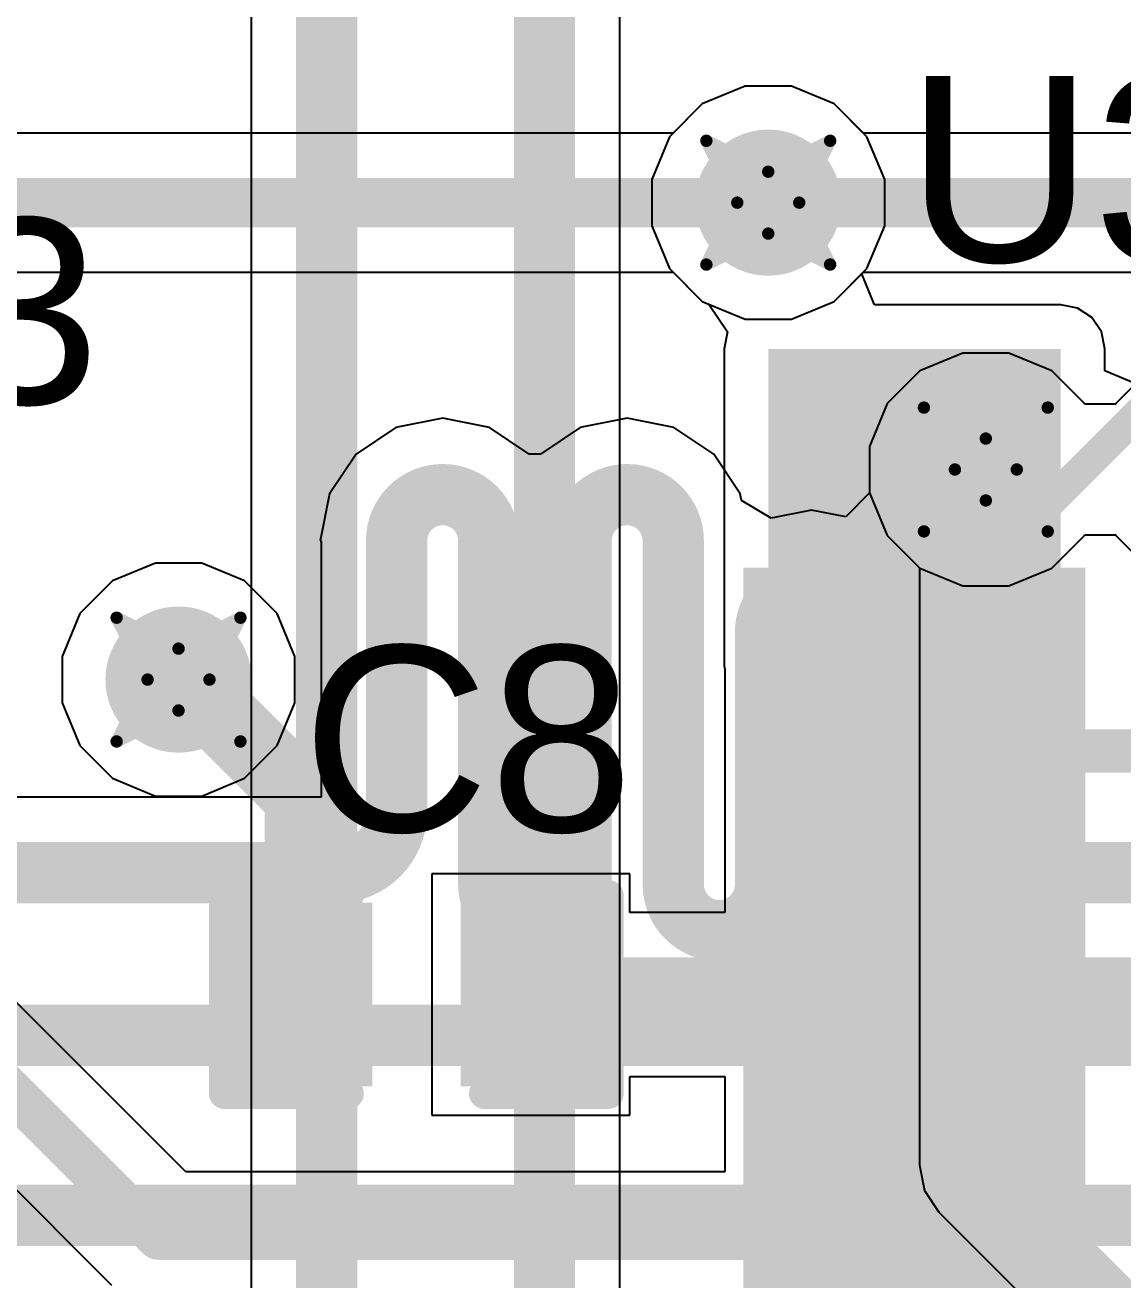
# Model space of a CAD drawing. Header units: inches. Extents: x -3 to 488, y -11 to 93.
# Drawn here: x 88.64 to 93.14, y 24.66 to 29.81 of the extents above; entities that cross this region are included whole.
import ezdxf

# ---------------------------------------------------------------- set-up
doc = ezdxf.new("R2010")
doc.units = ezdxf.units.IN
for name, color, linetype in [('Bottom Layer', 5, 'Continuous'), ('Drill Drawing', 1, 'Continuous'), ('Layer 1', 16, 'Continuous'), ('Layer 2', 76, 'Continuous'), ('Top Layer', 1, 'Continuous'), ('Top Overlay', 2, 'Continuous'), ('Top Paste', 8, 'Continuous'), ('Top Solder', 216, 'Continuous'), ('Via Holes', 16, 'Continuous')]:
    doc.layers.add(name, color=color, linetype=linetype)
doc.styles.add('Arial', font='', dxfattribs={"height": 0.2})
doc.styles.get('Arial').set_extended_font_data('Arial')

msp = doc.modelspace()

# ---------------------------------------------------------------- hatches: boundary and pattern name
at = {"layer": 'Bottom Layer'}
h = msp.add_hatch(color=5, dxfattribs=at)
edge = h.paths.add_edge_path()
edge.add_arc((91.6874976, 29.07884202), 0.2999994, 0, 360)
h = msp.add_hatch(color=5, dxfattribs=at)
edge = h.paths.add_edge_path()
edge.add_arc((92.58037617999999, 27.98362704), 0.2999994, 0, 360)
h = msp.add_hatch(color=5, dxfattribs=at)
edge = h.paths.add_edge_path()
edge.add_arc((89.26753545999999, 27.12146722), 0.2999994, 0, 360)
at = {"layer": 'Layer 1'}
h = msp.add_hatch(color=16, dxfattribs=at)
edge = h.paths.add_edge_path()
edge.add_arc((91.6874976, 29.07884202), 0.2999994, 0, 360)
h = msp.add_hatch(color=16, dxfattribs=at)
edge = h.paths.add_edge_path()
edge.add_arc((92.58037617999999, 27.98362704), 0.2999994, 0, 360)
h = msp.add_hatch(color=16, dxfattribs=at)
edge = h.paths.add_edge_path()
edge.add_arc((89.26753545999999, 27.12146722), 0.2999994, 0, 360)
at = {"layer": 'Layer 2'}
h = msp.add_hatch(color=76, dxfattribs=at)
edge = h.paths.add_edge_path()
edge.add_arc((91.6874976, 29.07884202), 0.2999994, 0, 360)
h = msp.add_hatch(color=76, dxfattribs=at)
edge = h.paths.add_edge_path()
edge.add_arc((92.58037617999999, 27.98362704), 0.2999994, 0, 360)
h = msp.add_hatch(color=76, dxfattribs=at)
edge = h.paths.add_edge_path()
edge.add_arc((89.26753545999999, 27.12146722), 0.2999994, 0, 360)
at = {"layer": 'Top Layer'}
h = msp.add_hatch(color=1, dxfattribs=at)
edge = h.paths.add_edge_path()
edge.add_arc((91.6874976, 29.07884202), 0.2999994, 0, 360)
for points in [[(91.6874976, 27.17884328), (92.88750027999998, 27.17884328), (92.88750027999998, 28.47884068), (91.6874976, 28.47884068)], [(92.88749901, 27.17884328), (91.68749887, 27.17884328), (91.68749887, 27.47884268), (92.88749901, 27.47884268)], [(92.88749901, 26.67884428), (91.68749887, 26.67884428), (91.68749887, 26.97884368), (92.88749901, 26.97884368)], [(92.88749901, 26.17884274), (91.68749887, 26.17884274), (91.68749887, 26.47884214), (92.88749901, 26.47884214)], [(89.54506348, 25.511506), (89.54506348, 26.146506), (90.00226348, 26.146506), (90.00226348, 25.511506)], [(90.48486347999999, 25.511506), (90.48486347999999, 26.146506), (90.94206348, 26.146506), (90.94206348, 25.511506)], [(92.88749901, 25.67884374), (91.68749887, 25.67884374), (91.68749887, 25.97884314), (92.88749901, 25.97884314)], [(92.88749901, 25.1788422), (91.68749887, 25.1788422), (91.68749887, 25.4788416), (92.88749901, 25.4788416)], [(92.88749901, 24.6788432), (91.68749887, 24.6788432), (91.68749887, 24.9788426), (92.88749901, 24.9788426)]]:
    msp.add_hatch(color=1, dxfattribs=at).paths.add_polyline_path(points)
h = msp.add_hatch(color=1, dxfattribs=at)
edge = h.paths.add_edge_path()
edge.add_arc((92.58037617999999, 27.98362704), 0.2999994, 0, 360)
h = msp.add_hatch(color=1, dxfattribs=at)
edge = h.paths.add_edge_path()
edge.add_arc((89.26753545999999, 27.12146722), 0.2999994, 0, 360)
at = {"layer": 'Top Paste'}
for points in [[(92.88749901, 27.17884328), (91.68749887, 27.17884328), (91.68749887, 27.47884268), (92.88749901, 27.47884268)], [(92.88749901, 26.67884428), (91.68749887, 26.67884428), (91.68749887, 26.97884368), (92.88749901, 26.97884368)], [(92.88749901, 26.17884274), (91.68749887, 26.17884274), (91.68749887, 26.47884214), (92.88749901, 26.47884214)], [(89.54506348, 25.511506), (89.54506348, 26.146506), (90.00226348, 26.146506), (90.00226348, 25.511506)], [(90.48486347999999, 25.511506), (90.48486347999999, 26.146506), (90.94206348, 26.146506), (90.94206348, 25.511506)], [(92.88749901, 25.67884374), (91.68749887, 25.67884374), (91.68749887, 25.97884314), (92.88749901, 25.97884314)], [(92.88749901, 25.1788422), (91.68749887, 25.1788422), (91.68749887, 25.4788416), (92.88749901, 25.4788416)], [(92.88749901, 24.6788432), (91.68749887, 24.6788432), (91.68749887, 24.9788426), (92.88749901, 24.9788426)]]:
    msp.add_hatch(color=8, dxfattribs=at).paths.add_polyline_path(points)
at = {"layer": 'Top Solder'}
for points in [[(92.98909901, 27.07724328), (91.58589887, 27.07724328), (91.58589887, 27.58044268), (92.98909901, 27.58044268)], [(92.98909901, 26.57724428), (91.58589887, 26.57724428), (91.58589887, 27.08044368), (92.98909901, 27.08044368)], [(92.98909901, 26.07724274), (91.58589887, 26.07724274), (91.58589887, 26.58044214), (92.98909901, 26.58044214)], [(89.48506359999999, 25.45150612), (89.48506359999999, 26.20650587999999), (90.06226335999999, 26.20650587999999), (90.06226335999999, 25.45150612)], [(90.4248636, 25.45150612), (90.4248636, 26.20650587999999), (91.00206336, 26.20650587999999), (91.00206336, 25.45150612)], [(92.98909901, 25.57724374), (91.58589887, 25.57724374), (91.58589887, 26.08044314), (92.98909901, 26.08044314)], [(92.98909901, 25.0772422), (91.58589887, 25.0772422), (91.58589887, 25.5804416), (92.98909901, 25.5804416)], [(92.98909901, 24.5772432), (91.58589887, 24.5772432), (91.58589887, 25.0804426), (92.98909901, 25.0804426)]]:
    msp.add_hatch(color=216, dxfattribs=at).paths.add_polyline_path(points)
at = {"layer": 'Via Holes'}
h = msp.add_hatch(color=7, dxfattribs=at)
edge = h.paths.add_edge_path()
edge.add_arc((91.6874976, 29.07884202), 0.1499997, 0, 360)
h = msp.add_hatch(color=7, dxfattribs=at)
edge = h.paths.add_edge_path()
edge.add_arc((92.58037617999999, 27.98362704), 0.1499997, 0, 360)
h = msp.add_hatch(color=7, dxfattribs=at)
edge = h.paths.add_edge_path()
edge.add_arc((89.26753545999999, 27.12146722), 0.1499997, 0, 360)

# ---------------------------------------------------------------- linework, layer by layer
at = {"layer": 'Bottom Layer'}
for p, q in [((91.59245842, 29.55664142), (91.41684536, 29.4839009)), ((91.78253678, 29.55664142), (91.59245842, 29.55664142)), ((91.95814983999999, 29.4839009), (91.78253678, 29.55664142)), ((91.41684536, 29.4839009), (91.28243871999999, 29.34949426)), ((92.07833502, 29.36371572), (91.95814983999999, 29.4839009)), ((95.53748736, 29.36371572), (92.07833502, 29.36371572)), ((91.28243871999999, 29.34949426), (91.2096982, 29.1738812)), ((91.2096982, 29.1738812), (91.2096982, 28.98380284)), ((91.2096982, 28.98380284), (91.28243871999999, 28.80818978)), ((91.28243871999999, 28.80818978), (91.41684536, 28.67378314)), ((91.95814983999999, 28.67378314), (92.07833502, 28.79396832)), ((92.07833502, 28.79396832), (95.41949928, 28.79396832)), ((91.41684536, 28.67378314), (91.59245842, 28.60104262)), ((91.78253678, 28.60104262), (91.95814983999999, 28.67378314)), ((91.59245842, 28.60104262), (91.78253678, 28.60104262)), ((92.48533699999999, 28.46142644), (92.30972394, 28.38868592)), ((92.67541535999999, 28.46142644), (92.48533699999999, 28.46142644)), ((92.85102841999999, 28.38868592), (92.67541535999999, 28.46142644)), ((92.30972394, 28.38868592), (92.17531729999999, 28.25427928)), ((92.98543506, 28.25427928), (92.85102841999999, 28.38868592)), ((93.24893974, 28.38868592), (93.11453309999999, 28.25427928)), ((92.17531729999999, 28.25427928), (92.10257677999999, 28.07866622)), ((92.98648408, 28.2517469), (92.98543506, 28.25427928)), ((93.11348407999999, 28.2517469), (92.98648408, 28.2517469)), ((93.11453309999999, 28.25427928), (93.11348407999999, 28.2517469)), ((92.10257677999999, 28.07866622), (92.10257677999999, 27.88858786)), ((92.10257677999999, 27.88858786), (92.17531729999999, 27.7129748)), ((92.17531729999999, 27.7129748), (92.30972394, 27.57856816)), ((92.85102841999999, 27.57856816), (92.98543506, 27.7129748)), ((92.98543506, 27.7129748), (92.98648408, 27.71550718)), ((92.98648408, 27.71550718), (93.11348407999999, 27.71550718)), ((93.11348407999999, 27.71550718), (93.11453309999999, 27.7129748)), ((93.11453309999999, 27.7129748), (93.24893974, 27.57856816)), ((89.17249627999999, 27.59926662), (88.99688322, 27.5265261)), ((89.36257463999999, 27.59926662), (89.17249627999999, 27.59926662)), ((89.5381877, 27.5265261), (89.36257463999999, 27.59926662)), ((92.30972394, 27.57856816), (92.48533699999999, 27.50582764)), ((92.67541535999999, 27.50582764), (92.85102841999999, 27.57856816)), ((88.99688322, 27.5265261), (88.86247657999999, 27.39211946)), ((89.67259434, 27.39211946), (89.5381877, 27.5265261)), ((92.48533699999999, 27.50582764), (92.67541535999999, 27.50582764)), ((88.86247657999999, 27.39211946), (88.78973606, 27.2165064)), ((89.74533485999999, 27.2165064), (89.67259434, 27.39211946)), ((88.78973606, 27.2165064), (88.78973606, 27.02642804)), ((89.74533485999999, 27.02642804), (89.74533485999999, 27.2165064)), ((88.78973606, 27.02642804), (88.86247657999999, 26.85081498)), ((89.67259434, 26.85081498), (89.74533485999999, 27.02642804)), ((88.86247657999999, 26.85081498), (88.99688322, 26.71640834)), ((89.5381877, 26.71640834), (89.67259434, 26.85081498)), ((88.99688322, 26.71640834), (89.17249627999999, 26.64366782)), ((89.36257463999999, 26.64366782), (89.5381877, 26.71640834)), ((89.17249627999999, 26.64366782), (89.36257463999999, 26.64366782))]:
    msp.add_line(p, q, dxfattribs=at)
msp.add_lwpolyline([(91.6874976, 29.07884202, 0.2032, 0.2032, 0), (95.53750006, 29.07884202, 0.2032, 0.2032, 0)], format="xyseb", dxfattribs=at)
msp.add_lwpolyline([(91.63669759999999, 29.07884202, 0.1016, 0.1016, 1), (91.7382976, 29.07884202, 0.1016, 0.1016, 1)], format="xyseb", close=True, dxfattribs=at)
at = {"layer": 'Drill Drawing'}
for points in [[(91.4334976, 29.33284202, 0.0508, 0.0508, 0), (91.6874976, 29.20584202, 0.0508, 0.0508, 0)], [(91.4334976, 29.33284202, 0.0508, 0.0508, 0), (91.5604976, 29.07884202, 0.0508, 0.0508, 0)], [(91.6874976, 29.20584202, 0.0508, 0.0508, 0), (91.94149759999999, 29.33284202, 0.0508, 0.0508, 0)], [(91.8144976, 29.07884202, 0.0508, 0.0508, 0), (91.94149759999999, 29.33284202, 0.0508, 0.0508, 0)], [(91.4334976, 28.82484201999999, 0.0508, 0.0508, 0), (91.5604976, 29.07884202, 0.0508, 0.0508, 0)], [(91.8144976, 29.07884202, 0.0508, 0.0508, 0), (91.94149759999999, 28.82484201999999, 0.0508, 0.0508, 0)], [(91.4334976, 28.82484201999999, 0.0508, 0.0508, 0), (91.6874976, 28.95184202, 0.0508, 0.0508, 0)], [(91.6874976, 28.95184202, 0.0508, 0.0508, 0), (91.94149759999999, 28.82484201999999, 0.0508, 0.0508, 0)], [(92.32637618, 28.23762704, 0.0508, 0.0508, 0), (92.58037617999999, 28.11062704, 0.0508, 0.0508, 0)], [(92.32637618, 28.23762704, 0.0508, 0.0508, 0), (92.45337617999999, 27.98362704, 0.0508, 0.0508, 0)], [(92.58037617999999, 28.11062704, 0.0508, 0.0508, 0), (92.83437617999999, 28.23762704, 0.0508, 0.0508, 0)], [(92.70737618, 27.98362704, 0.0508, 0.0508, 0), (92.83437617999999, 28.23762704, 0.0508, 0.0508, 0)], [(92.32637618, 27.72962704, 0.0508, 0.0508, 0), (92.45337617999999, 27.98362704, 0.0508, 0.0508, 0)], [(92.70737618, 27.98362704, 0.0508, 0.0508, 0), (92.83437617999999, 27.72962704, 0.0508, 0.0508, 0)], [(92.32637618, 27.72962704, 0.0508, 0.0508, 0), (92.58037617999999, 27.85662704, 0.0508, 0.0508, 0)], [(92.58037617999999, 27.85662704, 0.0508, 0.0508, 0), (92.83437617999999, 27.72962704, 0.0508, 0.0508, 0)], [(89.01353546, 27.37546722, 0.0508, 0.0508, 0), (89.26753545999999, 27.24846722, 0.0508, 0.0508, 0)], [(89.01353546, 27.37546722, 0.0508, 0.0508, 0), (89.14053546, 27.12146722, 0.0508, 0.0508, 0)], [(89.26753545999999, 27.24846722, 0.0508, 0.0508, 0), (89.52153546, 27.37546722, 0.0508, 0.0508, 0)], [(89.39453545999999, 27.12146722, 0.0508, 0.0508, 0), (89.52153546, 27.37546722, 0.0508, 0.0508, 0)], [(89.01353546, 26.86746722, 0.0508, 0.0508, 0), (89.14053546, 27.12146722, 0.0508, 0.0508, 0)], [(89.39453545999999, 27.12146722, 0.0508, 0.0508, 0), (89.52153546, 26.86746722, 0.0508, 0.0508, 0)], [(89.01353546, 26.86746722, 0.0508, 0.0508, 0), (89.26753545999999, 26.99446722, 0.0508, 0.0508, 0)], [(89.26753545999999, 26.99446722, 0.0508, 0.0508, 0), (89.52153546, 26.86746722, 0.0508, 0.0508, 0)]]:
    msp.add_lwpolyline(points, format="xyseb", dxfattribs=at)
for points in [[(91.4207976, 29.33284202, 0.0254, 0.0254, 1), (91.44619759999999, 29.33284202, 0.0254, 0.0254, 1)], [(91.4207976, 29.33284202, 0.0254, 0.0254, 1), (91.44619759999999, 29.33284202, 0.0254, 0.0254, 1)], [(91.9287976, 29.33284202, 0.0254, 0.0254, 1), (91.9541976, 29.33284202, 0.0254, 0.0254, 1)], [(91.9287976, 29.33284202, 0.0254, 0.0254, 1), (91.9541976, 29.33284202, 0.0254, 0.0254, 1)], [(91.67479759999999, 29.20584202, 0.0254, 0.0254, 1), (91.7001976, 29.20584202, 0.0254, 0.0254, 1)], [(91.67479759999999, 29.20584202, 0.0254, 0.0254, 1), (91.7001976, 29.20584202, 0.0254, 0.0254, 1)], [(91.5477976, 29.07884202, 0.0254, 0.0254, 1), (91.57319759999999, 29.07884202, 0.0254, 0.0254, 1)], [(91.5477976, 29.07884202, 0.0254, 0.0254, 1), (91.57319759999999, 29.07884202, 0.0254, 0.0254, 1)], [(91.80179759999999, 29.07884202, 0.0254, 0.0254, 1), (91.82719759999999, 29.07884202, 0.0254, 0.0254, 1)], [(91.80179759999999, 29.07884202, 0.0254, 0.0254, 1), (91.82719759999999, 29.07884202, 0.0254, 0.0254, 1)], [(91.67479759999999, 28.95184202, 0.0254, 0.0254, 1), (91.7001976, 28.95184202, 0.0254, 0.0254, 1)], [(91.67479759999999, 28.95184202, 0.0254, 0.0254, 1), (91.7001976, 28.95184202, 0.0254, 0.0254, 1)], [(91.4207976, 28.82484201999999, 0.0254, 0.0254, 1), (91.44619759999999, 28.82484201999999, 0.0254, 0.0254, 1)], [(91.4207976, 28.82484201999999, 0.0254, 0.0254, 1), (91.44619759999999, 28.82484201999999, 0.0254, 0.0254, 1)], [(91.9287976, 28.82484201999999, 0.0254, 0.0254, 1), (91.9541976, 28.82484201999999, 0.0254, 0.0254, 1)], [(91.9287976, 28.82484201999999, 0.0254, 0.0254, 1), (91.9541976, 28.82484201999999, 0.0254, 0.0254, 1)], [(92.31367617999999, 28.23762704, 0.0254, 0.0254, 1), (92.33907617999999, 28.23762704, 0.0254, 0.0254, 1)], [(92.31367617999999, 28.23762704, 0.0254, 0.0254, 1), (92.33907617999999, 28.23762704, 0.0254, 0.0254, 1)], [(92.82167618, 28.23762704, 0.0254, 0.0254, 1), (92.84707617999999, 28.23762704, 0.0254, 0.0254, 1)], [(92.82167618, 28.23762704, 0.0254, 0.0254, 1), (92.84707617999999, 28.23762704, 0.0254, 0.0254, 1)], [(92.56767617999999, 28.11062704, 0.0254, 0.0254, 1), (92.59307618, 28.11062704, 0.0254, 0.0254, 1)], [(92.56767617999999, 28.11062704, 0.0254, 0.0254, 1), (92.59307618, 28.11062704, 0.0254, 0.0254, 1)], [(92.44067618, 27.98362704, 0.0254, 0.0254, 1), (92.46607618, 27.98362704, 0.0254, 0.0254, 1)], [(92.44067618, 27.98362704, 0.0254, 0.0254, 1), (92.46607618, 27.98362704, 0.0254, 0.0254, 1)], [(92.69467618, 27.98362704, 0.0254, 0.0254, 1), (92.72007617999999, 27.98362704, 0.0254, 0.0254, 1)], [(92.69467618, 27.98362704, 0.0254, 0.0254, 1), (92.72007617999999, 27.98362704, 0.0254, 0.0254, 1)], [(92.56767617999999, 27.85662704, 0.0254, 0.0254, 1), (92.59307618, 27.85662704, 0.0254, 0.0254, 1)], [(92.56767617999999, 27.85662704, 0.0254, 0.0254, 1), (92.59307618, 27.85662704, 0.0254, 0.0254, 1)], [(92.31367617999999, 27.72962704, 0.0254, 0.0254, 1), (92.33907617999999, 27.72962704, 0.0254, 0.0254, 1)], [(92.31367617999999, 27.72962704, 0.0254, 0.0254, 1), (92.33907617999999, 27.72962704, 0.0254, 0.0254, 1)], [(92.82167618, 27.72962704, 0.0254, 0.0254, 1), (92.84707617999999, 27.72962704, 0.0254, 0.0254, 1)], [(92.82167618, 27.72962704, 0.0254, 0.0254, 1), (92.84707617999999, 27.72962704, 0.0254, 0.0254, 1)], [(89.00083545999999, 27.37546722, 0.0254, 0.0254, 1), (89.02623546, 27.37546722, 0.0254, 0.0254, 1)], [(89.00083545999999, 27.37546722, 0.0254, 0.0254, 1), (89.02623546, 27.37546722, 0.0254, 0.0254, 1)], [(89.50883546, 27.37546722, 0.0254, 0.0254, 1), (89.53423545999999, 27.37546722, 0.0254, 0.0254, 1)], [(89.50883546, 27.37546722, 0.0254, 0.0254, 1), (89.53423545999999, 27.37546722, 0.0254, 0.0254, 1)], [(89.25483546, 27.24846722, 0.0254, 0.0254, 1), (89.28023546, 27.24846722, 0.0254, 0.0254, 1)], [(89.25483546, 27.24846722, 0.0254, 0.0254, 1), (89.28023546, 27.24846722, 0.0254, 0.0254, 1)], [(89.12783545999999, 27.12146722, 0.0254, 0.0254, 1), (89.15323546, 27.12146722, 0.0254, 0.0254, 1)], [(89.12783545999999, 27.12146722, 0.0254, 0.0254, 1), (89.15323546, 27.12146722, 0.0254, 0.0254, 1)], [(89.38183545999999, 27.12146722, 0.0254, 0.0254, 1), (89.40723546, 27.12146722, 0.0254, 0.0254, 1)], [(89.38183545999999, 27.12146722, 0.0254, 0.0254, 1), (89.40723546, 27.12146722, 0.0254, 0.0254, 1)], [(89.25483546, 26.99446722, 0.0254, 0.0254, 1), (89.28023546, 26.99446722, 0.0254, 0.0254, 1)], [(89.25483546, 26.99446722, 0.0254, 0.0254, 1), (89.28023546, 26.99446722, 0.0254, 0.0254, 1)], [(89.00083545999999, 26.86746722, 0.0254, 0.0254, 1), (89.02623546, 26.86746722, 0.0254, 0.0254, 1)], [(89.00083545999999, 26.86746722, 0.0254, 0.0254, 1), (89.02623546, 26.86746722, 0.0254, 0.0254, 1)], [(89.50883546, 26.86746722, 0.0254, 0.0254, 1), (89.53423545999999, 26.86746722, 0.0254, 0.0254, 1)], [(89.50883546, 26.86746722, 0.0254, 0.0254, 1), (89.53423545999999, 26.86746722, 0.0254, 0.0254, 1)]]:
    msp.add_lwpolyline(points, format="xyseb", close=True, dxfattribs=at)
at = {"layer": 'Layer 1'}
for p, q in [((91.59245842, 29.55664142), (91.41684536, 29.4839009)), ((91.78253678, 29.55664142), (91.59245842, 29.55664142)), ((91.95814983999999, 29.4839009), (91.78253678, 29.55664142)), ((91.41684536, 29.4839009), (91.28243871999999, 29.34949426)), ((92.09255648, 29.34949426), (91.95814983999999, 29.4839009)), ((91.28243871999999, 29.34949426), (91.2096982, 29.1738812)), ((92.165297, 29.1738812), (92.09255648, 29.34949426)), ((91.2096982, 29.1738812), (91.2096982, 28.98380284)), ((92.165297, 28.98380284), (92.165297, 29.1738812)), ((91.2096982, 28.98380284), (91.28243871999999, 28.80818978)), ((92.09255648, 28.80818978), (92.165297, 28.98380284)), ((91.28243871999999, 28.80818978), (91.41684536, 28.67378314)), ((91.95814983999999, 28.67378314), (92.09255648, 28.80818978)), ((91.41684536, 28.67378314), (91.59245842, 28.60104262)), ((91.78253678, 28.60104262), (91.95814983999999, 28.67378314)), ((91.59245842, 28.60104262), (91.78253678, 28.60104262)), ((92.48533699999999, 28.46142644), (92.30972394, 28.38868592)), ((92.67541535999999, 28.46142644), (92.48533699999999, 28.46142644)), ((92.85102841999999, 28.38868592), (92.67541535999999, 28.46142644)), ((92.30972394, 28.38868592), (92.17531729999999, 28.25427928)), ((92.98543506, 28.25427928), (92.85102841999999, 28.38868592)), ((93.24893974, 28.38868592), (93.11453309999999, 28.25427928)), ((92.17531729999999, 28.25427928), (92.10257677999999, 28.07866622)), ((92.98648408, 28.2517469), (92.98543506, 28.25427928)), ((93.11348407999999, 28.2517469), (92.98648408, 28.2517469)), ((93.11453309999999, 28.25427928), (93.11348407999999, 28.2517469)), ((90.35154904, 28.19379172), (90.15928374, 28.15554694)), ((90.54381434, 28.15554694), (90.35154904, 28.19379172)), ((91.10846903999999, 28.19379172), (90.91620374, 28.15554694)), ((91.30073433999999, 28.15554694), (91.10846903999999, 28.19379172)), ((90.15928374, 28.15554694), (89.9962894, 28.04663682)), ((90.70680614, 28.04663682), (90.54381434, 28.15554694)), ((90.91620374, 28.15554694), (90.75321194, 28.04663682)), ((91.46372868, 28.04663682), (91.30073433999999, 28.15554694)), ((92.10257677999999, 28.07866622), (92.10257677999999, 27.8885904)), ((89.9962894, 28.04663682), (89.88737927999999, 27.88364248)), ((90.75321194, 28.04663682), (90.70680614, 28.04663682)), ((91.5726388, 27.88364248), (91.46372868, 28.04663682)), ((89.88737927999999, 27.88364248), (89.8491345, 27.69137718)), ((91.57798804, 27.8567515), (91.5726388, 27.88364248)), ((92.10257677999999, 27.8885904), (92.00617869999999, 27.78944404)), ((91.69978612, 27.78450882), (91.57798804, 27.8567515)), ((91.86538904, 27.81745008), (91.69978612, 27.78450882)), ((92.00617869999999, 27.78944404), (91.86538904, 27.81745008)), ((89.8491345, 27.69137718), (89.8528429, 27.69137718)), ((89.8528429, 27.69137718), (89.8528429, 26.63831858)), ((89.8528429, 26.63831858), (88.57949518, 26.63831858))]:
    msp.add_line(p, q, dxfattribs=at)
for points in [[(90.16231904, 27.69137718, 0.25146, 0.25146, -0.9999999999999999), (90.54077903999999, 27.69137718, 0.25146, 0.25146, 0)], [(90.91923904, 27.69137718, 0.25146, 0.25146, -0.9999999999999999), (91.29769904, 27.69137718, 0.25146, 0.25146, 0)], [(90.16231904, 26.58030244, 0.25146, 0.25146, 0), (90.16231904, 27.69137718, 0.25146, 0.25146, 0)], [(90.54077903999999, 26.28026494, 0.25146, 0.25146, 0), (90.54077903999999, 27.69137718, 0.25146, 0.25146, 0)], [(90.91923904, 26.28026494, 0.25146, 0.25146, 0), (90.91923904, 27.69137718, 0.25146, 0.25146, 0)], [(91.29769904, 26.28026494, 0.25146, 0.25146, 0), (91.29769904, 27.69137718, 0.25146, 0.25146, 0)], [(91.67615904, 27.31503554, 0.25146, 0.25146, -0.9999999999999999), (92.05461903999999, 27.31503554, 0.25146, 0.25146, 0)], [(91.67615904, 26.28026494, 0.25146, 0.25146, 0), (91.67615904, 27.31503554, 0.25146, 0.25146, 0)], [(92.05461903999999, 26.58030244, 0.25146, 0.25146, 0), (92.05461903999999, 27.31503554, 0.25146, 0.25146, 0)], [(88.52147903999999, 26.32884244, 0.25146, 0.25146, -0.4142135623730951), (88.27001904, 26.58030244, 0.25146, 0.25146, 0)], [(90.16231904, 26.58030244, 0.25146, 0.25146, -0.4142135623730951), (89.91085903999999, 26.32884244, 0.25146, 0.25146, 0)], [(92.30607904, 26.32884244, 0.25146, 0.25146, -0.4142135623730951), (92.05461903999999, 26.58030244, 0.25146, 0.25146, 0)], [(88.52147903999999, 26.32884244, 0.25146, 0.25146, 0), (89.91085903999999, 26.32884244, 0.25146, 0.25146, 0)], [(92.30607904, 26.32884244, 0.25146, 0.25146, 0), (97.51233481999999, 26.32884244, 0.25146, 0.25146, 0)], [(90.91923904, 26.28026494, 0.25146, 0.25146, -0.9999999999999999), (90.54077903999999, 26.28026494, 0.25146, 0.25146, 0)], [(91.67615904, 26.28026494, 0.25146, 0.25146, -0.9999999999999999), (91.29769904, 26.28026494, 0.25146, 0.25146, 0)], [(82.55163322, 25.66177494, 0.25146, 0.25146, 0), (94.76477618, 25.66177494, 0.25146, 0.25146, 0)], [(77.87731693999999, 24.9222895, 0.25146, 0.25146, 0), (95.13094765999999, 24.9222895, 0.25146, 0.25146, 0)]]:
    msp.add_lwpolyline(points, format="xyseb", dxfattribs=at)
for points in [[(90.09945404, 27.69137718, 0.12573, 0.12573, 1), (90.22518404, 27.69137718, 0.12573, 0.12573, 1)], [(90.09945404, 27.69137718, 0.12573, 0.12573, 1), (90.22518404, 27.69137718, 0.12573, 0.12573, 1)], [(90.47791403999999, 27.69137718, 0.12573, 0.12573, 1), (90.60364403999999, 27.69137718, 0.12573, 0.12573, 1)], [(90.47791403999999, 27.69137718, 0.12573, 0.12573, 1), (90.60364403999999, 27.69137718, 0.12573, 0.12573, 1)], [(90.85637403999999, 27.69137718, 0.12573, 0.12573, 1), (90.98210404, 27.69137718, 0.12573, 0.12573, 1)], [(90.85637403999999, 27.69137718, 0.12573, 0.12573, 1), (90.98210404, 27.69137718, 0.12573, 0.12573, 1)], [(91.23483404, 27.69137718, 0.12573, 0.12573, 1), (91.36056404, 27.69137718, 0.12573, 0.12573, 1)], [(91.23483404, 27.69137718, 0.12573, 0.12573, 1), (91.36056404, 27.69137718, 0.12573, 0.12573, 1)], [(91.61329404, 27.31503554, 0.12573, 0.12573, 1), (91.73902404, 27.31503554, 0.12573, 0.12573, 1)], [(91.61329404, 27.31503554, 0.12573, 0.12573, 1), (91.73902404, 27.31503554, 0.12573, 0.12573, 1)], [(91.99175403999999, 27.31503554, 0.12573, 0.12573, 1), (92.11748404, 27.31503554, 0.12573, 0.12573, 1)], [(91.99175403999999, 27.31503554, 0.12573, 0.12573, 1), (92.11748404, 27.31503554, 0.12573, 0.12573, 1)], [(90.09945404, 26.58030244, 0.12573, 0.12573, 1), (90.22518404, 26.58030244, 0.12573, 0.12573, 1)], [(90.09945404, 26.58030244, 0.12573, 0.12573, 1), (90.22518404, 26.58030244, 0.12573, 0.12573, 1)], [(91.99175403999999, 26.58030244, 0.12573, 0.12573, 1), (92.11748404, 26.58030244, 0.12573, 0.12573, 1)], [(91.99175403999999, 26.58030244, 0.12573, 0.12573, 1), (92.11748404, 26.58030244, 0.12573, 0.12573, 1)], [(88.45861404, 26.32884244, 0.12573, 0.12573, 1), (88.58434403999999, 26.32884244, 0.12573, 0.12573, 1)], [(88.45861404, 26.32884244, 0.12573, 0.12573, 1), (88.58434403999999, 26.32884244, 0.12573, 0.12573, 1)], [(89.84799403999999, 26.32884244, 0.12573, 0.12573, 1), (89.97372404, 26.32884244, 0.12573, 0.12573, 1)], [(89.84799403999999, 26.32884244, 0.12573, 0.12573, 1), (89.97372404, 26.32884244, 0.12573, 0.12573, 1)], [(92.24321404, 26.32884244, 0.12573, 0.12573, 1), (92.36894404, 26.32884244, 0.12573, 0.12573, 1)], [(92.24321404, 26.32884244, 0.12573, 0.12573, 1), (92.36894404, 26.32884244, 0.12573, 0.12573, 1)], [(90.47791403999999, 26.28026494, 0.12573, 0.12573, 1), (90.60364403999999, 26.28026494, 0.12573, 0.12573, 1)], [(90.47791403999999, 26.28026494, 0.12573, 0.12573, 1), (90.60364403999999, 26.28026494, 0.12573, 0.12573, 1)], [(90.85637403999999, 26.28026494, 0.12573, 0.12573, 1), (90.98210404, 26.28026494, 0.12573, 0.12573, 1)], [(90.85637403999999, 26.28026494, 0.12573, 0.12573, 1), (90.98210404, 26.28026494, 0.12573, 0.12573, 1)], [(91.23483404, 26.28026494, 0.12573, 0.12573, 1), (91.36056404, 26.28026494, 0.12573, 0.12573, 1)], [(91.23483404, 26.28026494, 0.12573, 0.12573, 1), (91.36056404, 26.28026494, 0.12573, 0.12573, 1)], [(91.61329404, 26.28026494, 0.12573, 0.12573, 1), (91.73902404, 26.28026494, 0.12573, 0.12573, 1)], [(91.61329404, 26.28026494, 0.12573, 0.12573, 1), (91.73902404, 26.28026494, 0.12573, 0.12573, 1)]]:
    msp.add_lwpolyline(points, format="xyseb", close=True, dxfattribs=at)
at = {"layer": 'Layer 2'}
for p, q in [((91.07879675999999, 23.02899382), (91.07879675999999, 31.29769712)), ((89.56578734, 30.85488368), (89.56578734, 23.02899382)), ((91.59245842, 29.55664142), (91.41684536, 29.4839009)), ((91.78253678, 29.55664142), (91.59245842, 29.55664142)), ((91.95814983999999, 29.4839009), (91.78253678, 29.55664142)), ((91.41684536, 29.4839009), (91.28243871999999, 29.34949426)), ((92.09255648, 29.34949426), (91.95814983999999, 29.4839009)), ((91.28243871999999, 29.34949426), (91.2096982, 29.1738812)), ((92.165297, 29.1738812), (92.09255648, 29.34949426)), ((91.2096982, 29.1738812), (91.2096982, 28.98380284)), ((92.165297, 28.98380284), (92.165297, 29.1738812)), ((91.2096982, 28.98380284), (91.28243871999999, 28.80818978)), ((92.09255648, 28.80818978), (92.165297, 28.98380284)), ((91.28243871999999, 28.80818978), (91.41684536, 28.67378314)), ((91.95814983999999, 28.67378314), (92.09255648, 28.80818978)), ((91.41684536, 28.67378314), (91.59245842, 28.60104262)), ((91.78253678, 28.60104262), (91.95814983999999, 28.67378314)), ((91.59245842, 28.60104262), (91.78253678, 28.60104262)), ((92.48533699999999, 28.46142644), (92.30972394, 28.38868592)), ((92.67541535999999, 28.46142644), (92.48533699999999, 28.46142644)), ((92.85102841999999, 28.38868592), (92.67541535999999, 28.46142644)), ((92.30972394, 28.38868592), (92.17531729999999, 28.25427928)), ((92.98543506, 28.25427928), (92.85102841999999, 28.38868592)), ((93.24893974, 28.38868592), (93.11453309999999, 28.25427928)), ((92.17531729999999, 28.25427928), (92.10257677999999, 28.07866622)), ((92.98648408, 28.2517469), (92.98543506, 28.25427928)), ((93.11348407999999, 28.2517469), (92.98648408, 28.2517469)), ((93.11453309999999, 28.25427928), (93.11348407999999, 28.2517469)), ((92.10257677999999, 28.07866622), (92.10257677999999, 27.88858786)), ((92.10257677999999, 27.88858786), (92.17531729999999, 27.7129748)), ((92.17531729999999, 27.7129748), (92.3084514, 27.5798407)), ((92.3084514, 27.5798407), (92.3084514, 25.12837494)), ((92.3084514, 25.12837494), (92.32914985999999, 25.02431368)), ((92.32914985999999, 25.02431368), (92.38809564, 24.9360944)), ((92.38809564, 24.9360944), (94.02465574, 23.2995343))]:
    msp.add_line(p, q, dxfattribs=at)
for points in [[(90.76932062, 22.66275884, 0.25146, 0.25146, 0), (90.76932062, 31.29770982, 0.25146, 0.25146, 0)], [(89.87526348, 22.66275884, 0.25146, 0.25146, 0), (89.87526348, 30.98307494, 0.25146, 0.25146, 0)], [(92.58037617999999, 25.12837494, 0.1778, 0.1778, 0), (92.58037617999999, 27.98362704, 0.1778, 0.1778, 0)], [(92.58037617999999, 25.12837494, 0.1778, 0.1778, 0), (94.21693627999998, 23.49181484, 0.1778, 0.1778, 0)]]:
    msp.add_lwpolyline(points, format="xyseb", dxfattribs=at)
for points in [[(92.53592617999999, 27.98362704, 0.08889999999999999, 0.08889999999999999, 1), (92.62482617999999, 27.98362704, 0.08889999999999999, 0.08889999999999999, 1)], [(92.53592617999999, 25.12837494, 0.08889999999999999, 0.08889999999999999, 1), (92.62482617999999, 25.12837494, 0.08889999999999999, 0.08889999999999999, 1)], [(92.53592617999999, 25.12837494, 0.08889999999999999, 0.08889999999999999, 1), (92.62482617999999, 25.12837494, 0.08889999999999999, 0.08889999999999999, 1)]]:
    msp.add_lwpolyline(points, format="xyseb", close=True, dxfattribs=at)
at = {"layer": 'Top Layer'}
for p, q in [((91.59245842, 29.55664142), (91.41684536, 29.4839009)), ((91.78253678, 29.55664142), (91.59245842, 29.55664142)), ((91.95814983999999, 29.4839009), (91.78253678, 29.55664142)), ((91.41684536, 29.4839009), (91.29666018, 29.36371572)), ((92.09255648, 29.34949426), (91.95814983999999, 29.4839009)), ((91.29666018, 29.36371572), (88.17910481999999, 29.36371572)), ((92.165297, 29.1738812), (92.09255648, 29.34949426)), ((92.165297, 28.98380284), (92.165297, 29.1738812)), ((92.09255648, 28.80818978), (92.165297, 28.98380284)), ((88.06111674, 28.79396832), (91.29666018, 28.79396832)), ((91.29666018, 28.79396832), (91.41684536, 28.67378314)), ((92.07148972, 28.78712302), (92.09255648, 28.80818978)), ((92.12409566, 28.66012302), (92.07148972, 28.78712302)), ((91.41684536, 28.67378314), (91.44373125999999, 28.66264524)), ((91.44373125999999, 28.66264524), (91.52001508, 28.54821062)), ((92.88750027999998, 28.66012302), (92.12409566, 28.66012302)), ((92.95687276, 28.6463232), (92.88750027999998, 28.66012302)), ((93.01568646, 28.60702685999999), (92.95687276, 28.6463232)), ((93.05498279999999, 28.54821316), (93.01568646, 28.60702685999999)), ((91.52001508, 28.54821062), (91.50621525999999, 28.47884068)), ((93.06878262, 28.47884068), (93.05498279999999, 28.54821316)), ((91.50621525999999, 28.47884068), (91.50621525999999, 27.17884328)), ((93.06878262, 28.38813474), (93.06878262, 28.47884068)), ((93.19578262, 28.3355288), (93.06878262, 28.38813474)), ((91.50621525999999, 27.17884328), (91.50970013999999, 27.1613249)), ((91.50970013999999, 27.1613249), (91.50970013999999, 26.16551282)), ((89.29767509999999, 25.10076768), (87.84493734, 26.55350798)), ((91.11986347999999, 26.324306), (90.30706348, 26.324306)), ((90.30706348, 26.324306), (90.30706348, 25.333706)), ((91.11986347999999, 26.16551282), (91.11986347999999, 26.324306)), ((91.50970013999999, 26.16551282), (91.11986347999999, 26.16551282)), ((87.5400205, 26.08930266), (88.99275571999999, 24.63656998)), ((91.11986347999999, 25.333706), (91.11986347999999, 25.49217406)), ((91.11986347999999, 25.49217406), (91.50970013999999, 25.49217406)), ((91.50970013999999, 25.49217406), (91.50970013999999, 25.10076768)), ((90.30706348, 25.333706), (91.11986347999999, 25.333706)), ((91.50970013999999, 25.10076768), (89.29767509999999, 25.10076768))]:
    msp.add_line(p, q, dxfattribs=at)
for points in [[(88.06110404, 29.07884202, 0.2032, 0.2032, 0), (91.6874976, 29.07884202, 0.2032, 0.2032, 0)], [(89.29293546, 27.12146722, 0.3048, 0.3048, 0), (89.77350091999999, 26.64090176, 0.3048, 0.3048, 0)], [(93.21404521999999, 26.82884398, 0.1778, 0.1778, 0), (93.51959198, 27.13439074, 0.1778, 0.1778, 0)], [(92.28749893999999, 26.82884398, 0.1778, 0.1778, 0), (93.21404521999999, 26.82884398, 0.1778, 0.1778, 0)], [(89.77350091999999, 25.82916856, 0.3048, 0.3048, 0), (89.77350091999999, 26.64090176, 0.3048, 0.3048, 0)], [(87.6526568, 26.36122744, 0.1778, 0.1778, 0), (89.18504134, 24.8288429, 0.1778, 0.1778, 0)], [(92.28749893999999, 26.32884244, 0.1778, 0.1778, 0), (93.23629054, 26.32884244, 0.1778, 0.1778, 0)], [(90.71346348, 25.829006, 0.3048, 0.3048, 0), (90.71362604, 25.82884344, 0.3048, 0.3048, 0)], [(90.71362604, 25.82884344, 0.3048, 0.3048, 0), (92.28749893999999, 25.82884344, 0.3048, 0.3048, 0)], [(92.28749893999999, 25.82884344, 0.3048, 0.3048, 0), (93.88750082, 25.82884344, 0.3048, 0.3048, 0)], [(89.18504134, 24.8288429, 0.1778, 0.1778, 0), (92.28749893999999, 24.8288429, 0.1778, 0.1778, 0)]]:
    msp.add_lwpolyline(points, format="xyseb", dxfattribs=at)
for points in [[(91.63669759999999, 29.07884202, 0.1016, 0.1016, 1), (91.7382976, 29.07884202, 0.1016, 0.1016, 1)], [(89.21673546, 27.12146722, 0.1524, 0.1524, 1), (89.36913546, 27.12146722, 0.1524, 0.1524, 1)], [(92.24304894, 26.82884398, 0.08889999999999999, 0.08889999999999999, 1), (92.33194893999999, 26.82884398, 0.08889999999999999, 0.08889999999999999, 1)], [(93.16959521999999, 26.82884398, 0.08889999999999999, 0.08889999999999999, 1), (93.25849522, 26.82884398, 0.08889999999999999, 0.08889999999999999, 1)], [(93.16959521999999, 26.82884398, 0.08889999999999999, 0.08889999999999999, 1), (93.25849522, 26.82884398, 0.08889999999999999, 0.08889999999999999, 1)], [(89.69730091999999, 26.64090176, 0.1524, 0.1524, 1), (89.84970092, 26.64090176, 0.1524, 0.1524, 1)], [(89.69730091999999, 26.64090176, 0.1524, 0.1524, 1), (89.84970092, 26.64090176, 0.1524, 0.1524, 1)], [(92.24304894, 26.32884244, 0.08889999999999999, 0.08889999999999999, 1), (92.33194893999999, 26.32884244, 0.08889999999999999, 0.08889999999999999, 1)], [(89.69730091999999, 25.82916856, 0.1524, 0.1524, 1), (89.84970092, 25.82916856, 0.1524, 0.1524, 1)], [(90.63726348, 25.829006, 0.1524, 0.1524, 1), (90.78966347999999, 25.829006, 0.1524, 0.1524, 1)], [(90.63742604, 25.82884344, 0.1524, 0.1524, 1), (90.78982604, 25.82884344, 0.1524, 0.1524, 1)], [(90.63742604, 25.82884344, 0.1524, 0.1524, 1), (90.78982604, 25.82884344, 0.1524, 0.1524, 1)], [(92.21129893999999, 25.82884344, 0.1524, 0.1524, 1), (92.36369893999999, 25.82884344, 0.1524, 0.1524, 1)], [(92.21129893999999, 25.82884344, 0.1524, 0.1524, 1), (92.36369893999999, 25.82884344, 0.1524, 0.1524, 1)], [(89.14059134, 24.8288429, 0.08889999999999999, 0.08889999999999999, 1), (89.22949134, 24.8288429, 0.08889999999999999, 0.08889999999999999, 1)], [(89.14059134, 24.8288429, 0.08889999999999999, 0.08889999999999999, 1), (89.22949134, 24.8288429, 0.08889999999999999, 0.08889999999999999, 1)], [(92.24304894, 24.8288429, 0.08889999999999999, 0.08889999999999999, 1), (92.33194893999999, 24.8288429, 0.08889999999999999, 0.08889999999999999, 1)]]:
    msp.add_lwpolyline(points, format="xyseb", close=True, dxfattribs=at)
at = {"layer": 'Top Overlay'}
for points in [[(92.79849868, 27.80584228, 0.127, 0.127, 0), (93.56049868, 28.56784228, 0.127, 0.127, 0)], [(89.45616348, 25.422606, 0.127, 0.127, 0), (89.45616348, 26.235406, 0.127, 0.127, 0)], [(89.45616348, 26.235406, 0.127, 0.127, 0), (89.96416348, 26.235406, 0.127, 0.127, 0)], [(90.52296347999999, 26.235406, 0.127, 0.127, 0), (91.03096348, 26.235406, 0.127, 0.127, 0)], [(91.03096348, 25.422606, 0.127, 0.127, 0), (91.03096348, 26.235406, 0.127, 0.127, 0)], [(89.45616348, 25.422606, 0.127, 0.127, 0), (89.96416348, 25.422606, 0.127, 0.127, 0)], [(90.52296347999999, 25.422606, 0.127, 0.127, 0), (91.03096348, 25.422606, 0.127, 0.127, 0)]]:
    msp.add_lwpolyline(points, format="xyseb", dxfattribs=at)
for points in [[(92.76674867999999, 27.80584228, 0.0635, 0.0635, 1), (92.83024868, 27.80584228, 0.0635, 0.0635, 1)], [(89.42441347999998, 26.235406, 0.0635, 0.0635, 1), (89.48791347999999, 26.235406, 0.0635, 0.0635, 1)], [(89.42441347999998, 26.235406, 0.0635, 0.0635, 1), (89.48791347999999, 26.235406, 0.0635, 0.0635, 1)], [(89.93241348, 26.235406, 0.0635, 0.0635, 1), (89.99591347999998, 26.235406, 0.0635, 0.0635, 1)], [(90.49121348, 26.235406, 0.0635, 0.0635, 1), (90.55471347999999, 26.235406, 0.0635, 0.0635, 1)], [(90.99921348, 26.235406, 0.0635, 0.0635, 1), (91.06271348, 26.235406, 0.0635, 0.0635, 1)], [(90.99921348, 26.235406, 0.0635, 0.0635, 1), (91.06271348, 26.235406, 0.0635, 0.0635, 1)], [(89.42441347999998, 25.422606, 0.0635, 0.0635, 1), (89.48791347999999, 25.422606, 0.0635, 0.0635, 1)], [(89.42441347999998, 25.422606, 0.0635, 0.0635, 1), (89.48791347999999, 25.422606, 0.0635, 0.0635, 1)], [(89.93241348, 25.422606, 0.0635, 0.0635, 1), (89.99591347999998, 25.422606, 0.0635, 0.0635, 1)], [(90.49121348, 25.422606, 0.0635, 0.0635, 1), (90.55471347999999, 25.422606, 0.0635, 0.0635, 1)], [(90.99921348, 25.422606, 0.0635, 0.0635, 1), (91.06271348, 25.422606, 0.0635, 0.0635, 1)], [(90.99921348, 25.422606, 0.0635, 0.0635, 1), (91.06271348, 25.422606, 0.0635, 0.0635, 1)]]:
    msp.add_lwpolyline(points, format="xyseb", close=True, dxfattribs=at)

# ---------------------------------------------------------------- texts
at = {"layer": 'Top Overlay', "style": 'Arial'}
for s, p in [('U3', (92.25270601999999, 28.83613994)), ('R43', (86.99270638, 28.2526994)), ('C8', (89.77386922, 26.49782102))]:
    msp.add_text(s, height=0.7619999999999999, dxfattribs=at).set_placement(p)

doc.saveas('drawing.dxf')
